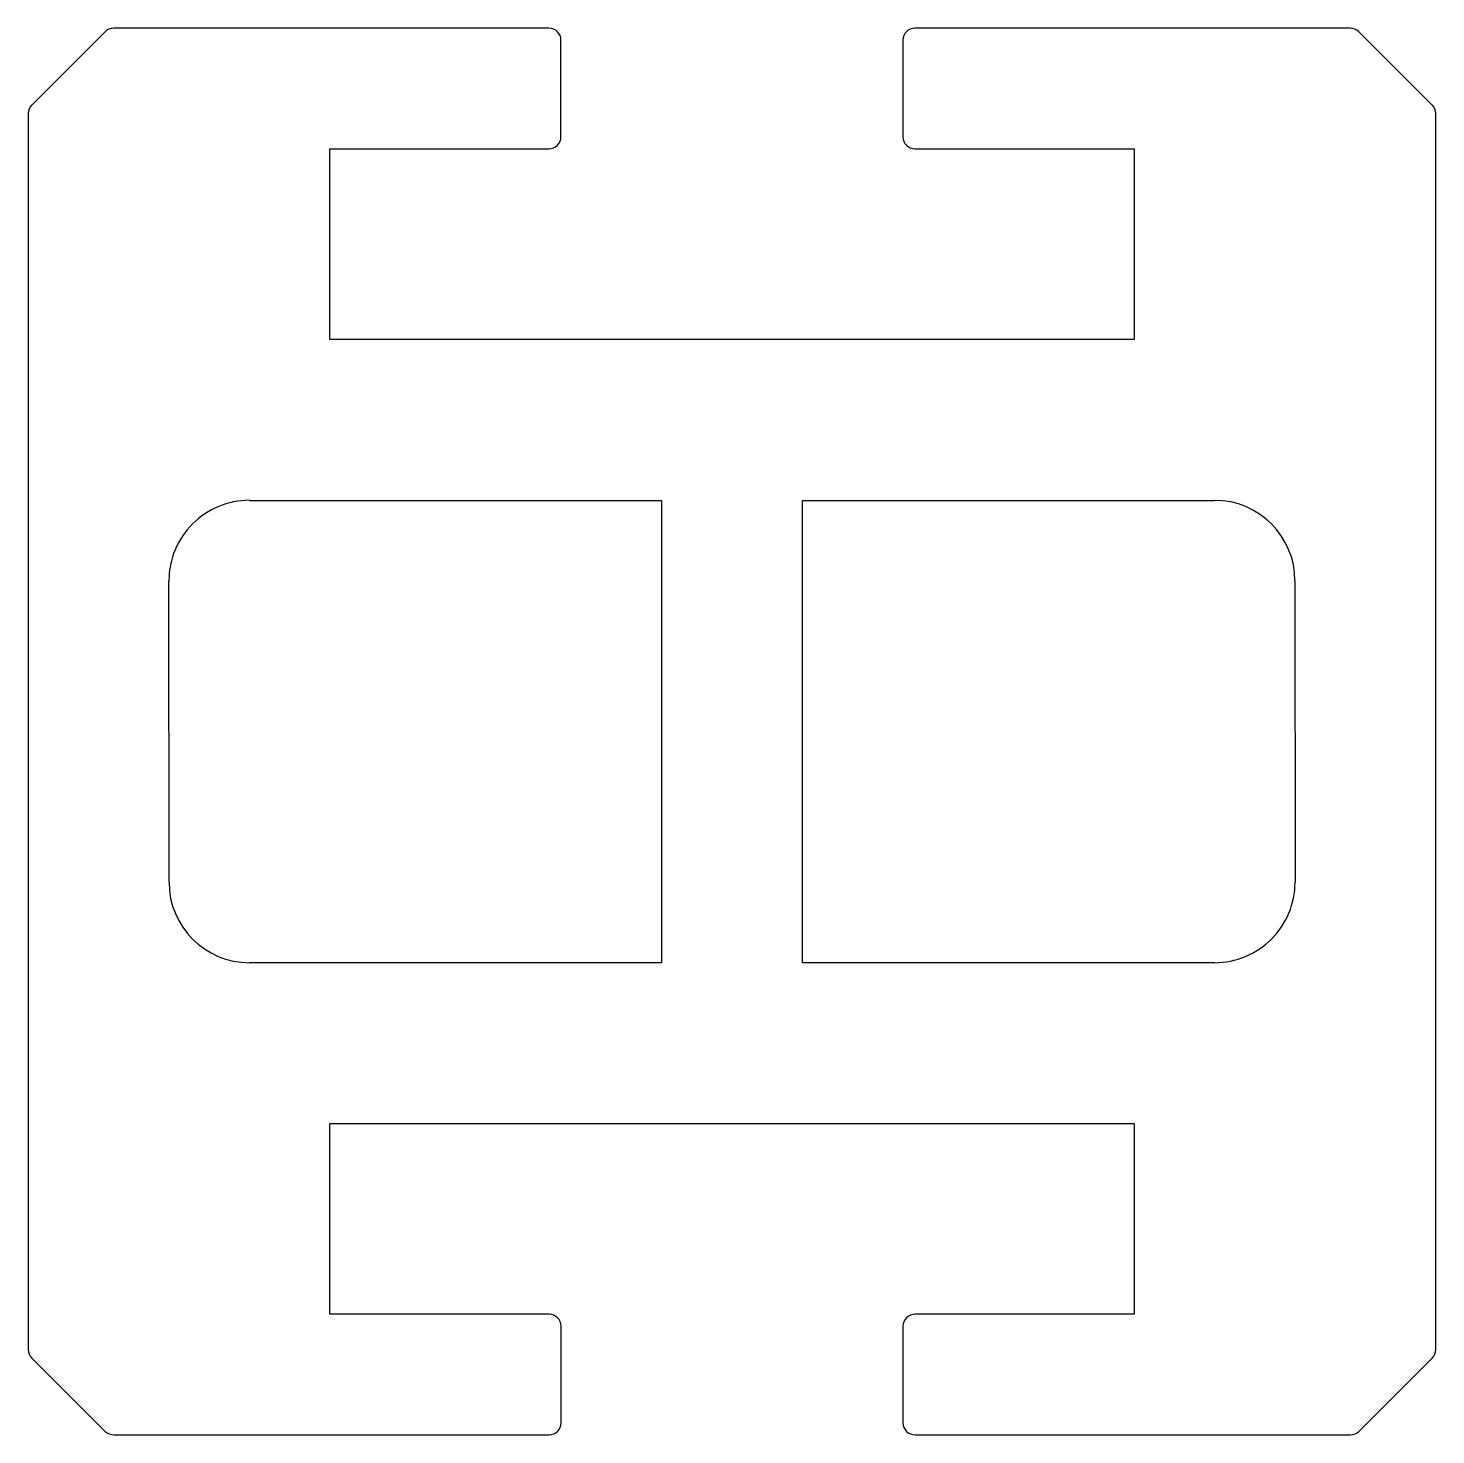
# Model space of a CAD drawing. Extents: x 623.2 to 658.2, y 695.7 to 730.6.
import ezdxf

# ---------------------------------------------------------------- set-up
doc = ezdxf.new("R2010")
doc.units = 0
doc.layers.get('0').update_dxf_attribs({"linetype": 'CONTINUOUS'})

msp = doc.modelspace()

# ---------------------------------------------------------------- linework, layer by layer
for p, q in [((625.118, 730.559), (623.294, 728.735)), ((636.156, 730.647), (625.331, 730.647)), ((656.082, 730.647), (645.256, 730.647)), ((658.118, 728.735), (656.294, 730.559)), ((636.456, 727.948), (636.456, 730.347)), ((644.956, 730.347), (644.956, 727.948)), ((623.207, 728.523), (623.21, 697.778)), ((658.209, 697.778), (658.206, 728.523)), ((630.709, 727.648), (636.156, 727.648)), ((630.709, 722.9), (630.709, 727.648)), ((645.256, 727.648), (650.704, 727.648)), ((650.704, 727.648), (650.705, 722.9)), ((650.705, 722.9), (630.709, 722.9)), ((628.708, 718.901), (638.957, 718.901)), ((638.957, 718.901), (638.959, 707.4)), ((642.457, 718.901), (652.707, 718.901)), ((642.459, 707.4), (642.457, 718.901)), ((626.709, 709.4), (626.708, 716.902)), ((654.707, 716.902), (654.708, 709.4)), ((638.959, 707.4), (628.709, 707.4)), ((652.709, 707.4), (642.459, 707.4)), ((630.712, 698.654), (630.711, 703.403)), ((630.711, 703.403), (650.707, 703.403)), ((650.707, 703.403), (650.707, 698.654)), ((636.16, 698.654), (630.712, 698.654)), ((636.46, 695.955), (636.46, 698.354)), ((644.96, 698.354), (644.96, 695.954)), ((650.707, 698.654), (645.26, 698.654)), ((623.298, 697.566), (625.122, 695.742)), ((656.298, 695.742), (658.122, 697.566)), ((625.334, 695.654), (636.16, 695.654)), ((645.26, 695.654), (656.085, 695.654))]:
    msp.add_line(p, q)
for centre, radius, start, end in [((625.331, 730.347), 0.3, 90, 134.9974), ((636.156, 730.347), 0.3, 0.0063, 90), ((645.256, 730.347), 0.3, 90, 180.0063), ((656.082, 730.347), 0.3, 45.0089, 90), ((623.507, 728.523), 0.3, 134.9974, 180.0063), ((657.906, 728.523), 0.3, 0.0063, 45.0089), ((636.156, 727.948), 0.3, 270, 0.0063), ((645.256, 727.948), 0.3, 180.0063, 270), ((628.707, 716.902), 2, 89.9932, 180.0016), ((652.707, 716.901), 2, 0.0131, 90.0047), ((628.709, 709.4), 2, 180.0131, 270.0047), ((652.709, 709.4), 2, 269.9932, 0.0016), ((636.16, 698.354), 0.3, 0.0063, 90), ((645.26, 698.354), 0.3, 90, 180.0063), ((623.51, 697.778), 0.3, 180.0063, 225.0089), ((657.909, 697.778), 0.3, 314.9974, 0.0063), ((636.16, 695.954), 0.3, 270, 0.0063), ((645.26, 695.954), 0.3, 180.0063, 270), ((625.334, 695.954), 0.3, 225.0089, 270), ((656.085, 695.954), 0.3, 270, 314.9974)]:
    msp.add_arc(centre, radius, start, end)

doc.saveas('drawing.dxf')
